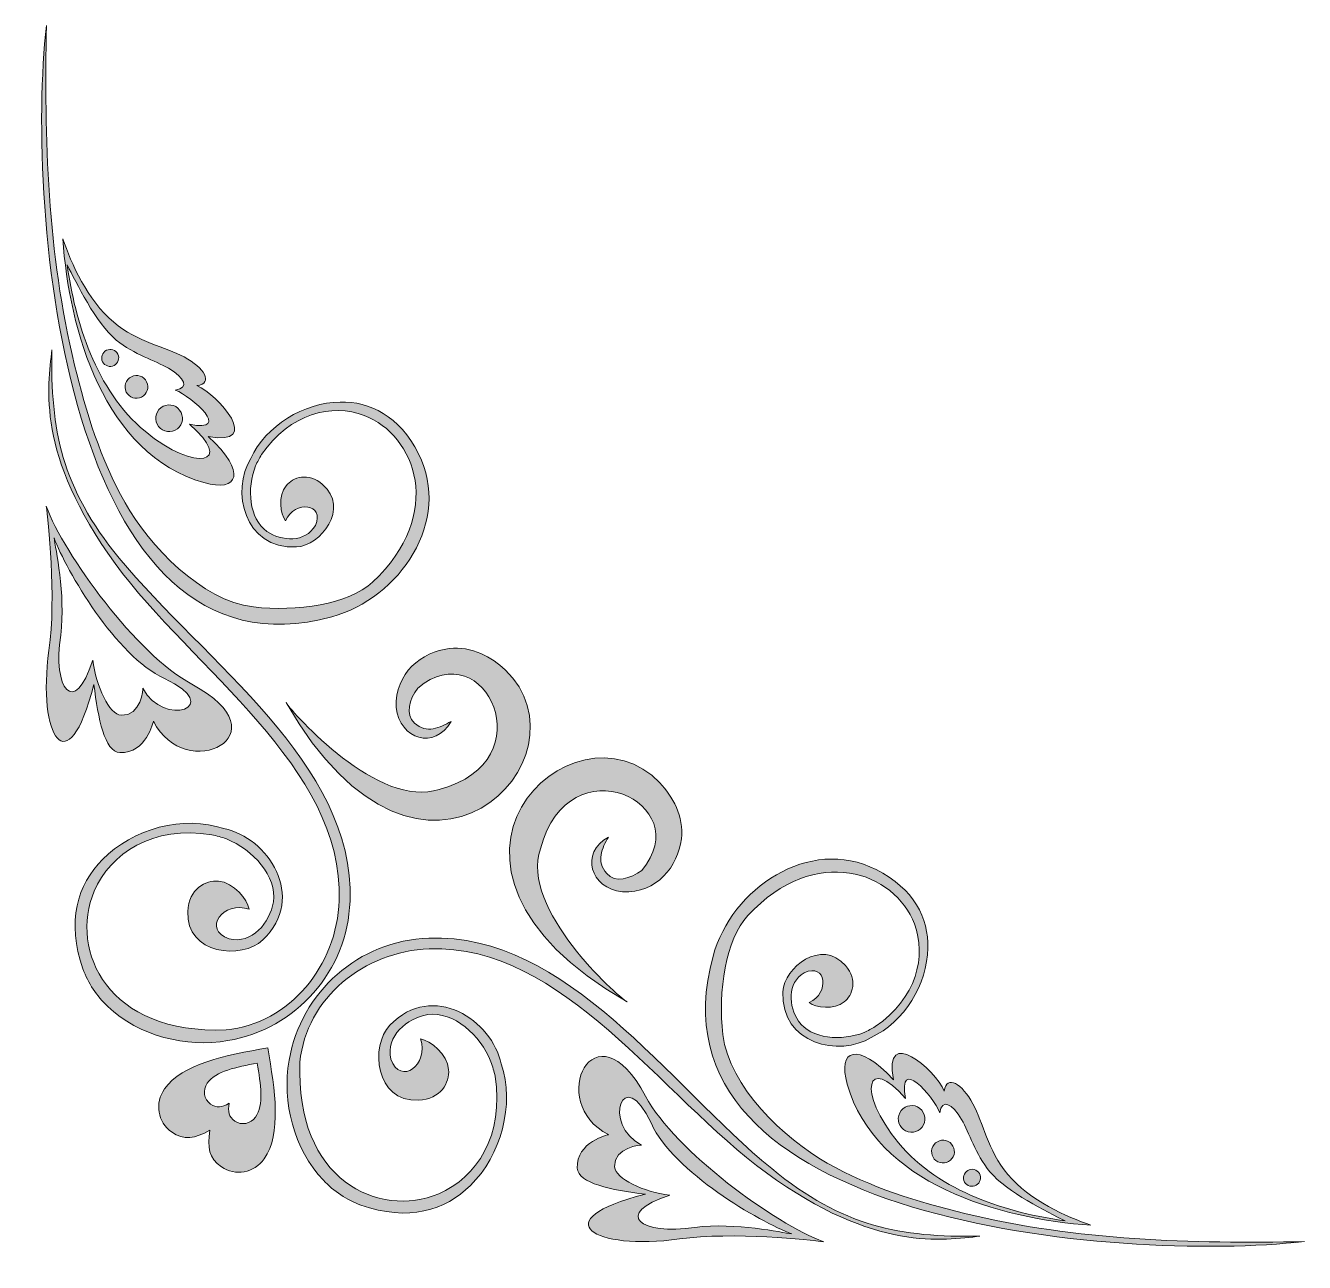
# Model space of a CAD drawing. Header units: inches. Extents: x -327 to 906, y -184 to 1009.
import ezdxf

# ---------------------------------------------------------------- set-up
doc = ezdxf.new("R2010")
doc.units = ezdxf.units.IN
doc.header["$MEASUREMENT"] = 0
doc.layers.add('图层 1', color=7, linetype='Continuous')

# ---------------------------------------------------------------- blocks, each defined once
blk = doc.blocks.new('block 2')
at = {"layer": '图层 1', "true_color": 0xffffff}
h = blk.add_hatch(color=7, dxfattribs=at)
h.dxf.hatch_style = 2
edge = h.paths.add_edge_path()
edge.add_spline(control_points=[(-31.3, 439), (33.9, 456.9), (84.8, 531.5), (52.1, 596.2), (33.7, 632.7), (5.2, 646.7), (-23.5, 646), (-58.1, 645.7), (-95.4, 623.1), (-109.6, 591.5), (-128.9, 561.1), (-116.1, 504), (-65.6, 506.3), (-42.3, 507.4), (-13.9, 543.5), (-40.4, 566.6), (-54.4, 578.7), (-68.9, 573.5), (-75.5, 565.4), (-83.5, 555.6), (-80.9, 538), (-76.1, 531.6), (-66.9, 551.7), (-37.7, 548.3), (-47.3, 526.9), (-57, 510.1), (-79.8, 511.8), (-94, 521.3), (-111.3, 533.6), (-113.5, 562.8), (-104.9, 584.5), (-103.2, 588.3), (-101.3, 591.9), (-99.2, 595.3), (-71.8, 635.5), (-31.2, 644.8), (-0.2, 633.1), (49.3, 614.5), (78.2, 538.1), (7.8, 472.4), (-15.3, 451), (-65.5, 443.6), (-107, 448.5), (-157.3, 454.5), (-207.1, 507.2), (-230.8, 549), (-254.5, 590.8), (-268.3, 636.1), (-279.4, 681.7), (-305.7, 789.5), (-308.6, 901), (-306.6, 1009), (-326.6, 830.2), (-288.6, 368.2), (-31.3, 439)], knot_values=[0, 0, 0, 0, 1, 1, 1, 2, 2, 2, 3, 3, 3, 4, 4, 4, 5, 5, 5, 6, 6, 6, 7, 7, 7, 8, 8, 8, 9, 9, 9, 10, 10, 10, 11, 11, 11, 12, 12, 12, 13, 13, 13, 14, 14, 14, 15, 15, 15, 16, 16, 16, 17, 17, 17, 18, 18, 18, 18], degree=3, periodic=1)
h = blk.add_hatch(color=7, dxfattribs=at)
h.dxf.hatch_style = 2
edge = h.paths.add_edge_path()
edge.add_spline(control_points=[(-154.7, 568.3), (-121.8, 558.9), (-112.5, 577.8), (-150.5, 612.9), (-97.2, 602.6), (-140.8, 653.4), (-161.5, 661.9), (-145, 664.1), (-154.6, 679.2), (-173.8, 689.5), (-191.8, 699.2), (-218.2, 703.5), (-241.7, 723.1), (-267.2, 744.2), (-282.7, 780), (-290.7, 803.3), (-285, 715.9), (-251, 595.8), (-154.7, 568.3)], knot_values=[0, 0, 0, 0, 1, 1, 1, 2, 2, 2, 3, 3, 3, 4, 4, 4, 5, 5, 5, 6, 6, 6, 6], degree=3, periodic=1)
edge = h.paths.add_edge_path()
edge.add_spline(control_points=[(-286.6, 778.4), (-277.7, 761.2), (-259.2, 722.4), (-239.2, 705.8), (-222, 691.6), (-201.5, 686.1), (-188.9, 678.6), (-173.3, 669.3), (-168.4, 659.5), (-182.3, 657.6), (-166, 651), (-126.8, 616.5), (-168.7, 624.6), (-124.9, 587.4), (-161.6, 576.8), (-211.4, 617.8), (-259.2, 657.3), (-278.9, 724.2), (-286.6, 778.4)], knot_values=[0, 0, 0, 0, 1, 1, 1, 2, 2, 2, 3, 3, 3, 4, 4, 4, 5, 5, 5, 6, 6, 6, 6], degree=3, periodic=1)
h = blk.add_hatch(color=7, dxfattribs=at)
h.dxf.hatch_style = 2
edge = h.paths.add_edge_path()
edge.add_spline(control_points=[(-131.6, 30.3), (-65.7, 41.6), (-16.3, 97.4), (-13.9, 164.9), (-9.1, 298), (-154.3, 395.6), (-236.3, 495.5), (-292.5, 564), (-302.4, 619.2), (-301.4, 696.3), (-304.8, 660.8), (-317.2, 595.9), (-240.3, 490.4), (-166, 388.4), (-19.8, 294.6), (-24.3, 165.4), (-26.5, 102.8), (-71.7, 46.8), (-133.4, 40.7), (-247.5, 36), (-284.7, 116.8), (-260.4, 174.5), (-245.1, 210.8), (-203.9, 238), (-147.1, 228.9), (-142.5, 227.8), (-137.8, 226.5), (-133.1, 224.9), (-107.5, 214.6), (-84.2, 188.9), (-87.7, 164), (-91.2, 144.1), (-108.2, 123.1), (-130.5, 128.4), (-156.8, 137.6), (-136, 165.5), (-111.1, 157), (-112.8, 166.4), (-125.7, 182.9), (-140.7, 184.1), (-153.1, 185), (-169.4, 176.8), (-170.3, 154.9), (-172.2, 113.2), (-117.9, 108.2), (-98, 127.4), (-54.8, 168.9), (-93.5, 226.4), (-135.4, 234.7), (-174.1, 248.2), (-223.9, 234.5), (-252.4, 205.1), (-276.4, 180.9), (-287.6, 145), (-271.3, 99.5), (-266.4, 85.8), (-258, 73.3), (-247.5, 63.3), (-217.3, 34.6), (-172, 23.4), (-131.6, 30.3)], knot_values=[0, 0, 0, 0, 1, 1, 1, 2, 2, 2, 3, 3, 3, 4, 4, 4, 5, 5, 5, 6, 6, 6, 7, 7, 7, 8, 8, 8, 9, 9, 9, 10, 10, 10, 11, 11, 11, 12, 12, 12, 13, 13, 13, 14, 14, 14, 15, 15, 15, 16, 16, 16, 17, 17, 17, 18, 18, 18, 19, 19, 19, 20, 20, 20, 20], degree=3, periodic=1)
h = blk.add_hatch(color=7, dxfattribs=at)
h.dxf.hatch_style = 2
edge = h.paths.add_edge_path()
edge.add_spline(control_points=[(-248.7, 695.9), (-252.8, 693.9), (-254.5, 689), (-252.4, 684.9), (-250.4, 680.9), (-245.5, 679.2), (-241.4, 681.2), (-237.4, 683.3), (-235.7, 688.2), (-237.7, 692.3), (-239.7, 696.3), (-244.7, 698), (-248.7, 695.9)], knot_values=[0, 0, 0, 0, 1, 1, 1, 2, 2, 2, 3, 3, 3, 4, 4, 4, 4], degree=3, periodic=1)
h = blk.add_hatch(color=7, dxfattribs=at)
h.dxf.hatch_style = 2
edge = h.paths.add_edge_path()
edge.add_spline(control_points=[(-210, 665.5), (-212.7, 671), (-219.3, 673.2), (-224.7, 670.4), (-230.1, 667.7), (-232.3, 661.1), (-229.6, 655.7), (-226.9, 650.3), (-220.3, 648.1), (-214.9, 650.8), (-209.5, 653.5), (-207.3, 660.1), (-210, 665.5)], knot_values=[0, 0, 0, 0, 1, 1, 1, 2, 2, 2, 3, 3, 3, 4, 4, 4, 4], degree=3, periodic=1)
h = blk.add_hatch(color=7, dxfattribs=at)
h.dxf.hatch_style = 2
edge = h.paths.add_edge_path()
edge.add_spline(control_points=[(-182.5, 618.8), (-176.2, 622), (-173.6, 629.8), (-176.8, 636.1), (-179.9, 642.5), (-187.7, 645.1), (-194, 641.9), (-200.4, 638.7), (-203, 631), (-199.8, 624.6), (-196.6, 618.3), (-188.9, 615.7), (-182.5, 618.8)], knot_values=[0, 0, 0, 0, 1, 1, 1, 2, 2, 2, 3, 3, 3, 4, 4, 4, 4], degree=3, periodic=1)
h = blk.add_hatch(color=7, dxfattribs=at)
h.dxf.hatch_style = 2
edge = h.paths.add_edge_path()
edge.add_spline(control_points=[(-235.7, 308.1), (-210.3, 306.9), (-203.4, 338.3), (-203.4, 338.3), (-172.7, 277.1), (-74.5, 324.9), (-166.3, 373.9), (-219.5, 402.4), (-289.7, 499.1), (-306.7, 545.6), (-305, 532.9), (-296.8, 458.7), (-304.1, 406.6), (-315.6, 323.8), (-285.9, 275.1), (-260.8, 373.7), (-256.8, 340.9), (-250.5, 308.8), (-235.7, 308.1)], knot_values=[0, 0, 0, 0, 1, 1, 1, 2, 2, 2, 3, 3, 3, 4, 4, 4, 5, 5, 5, 6, 6, 6, 6], degree=3, periodic=1)
edge = h.paths.add_edge_path()
edge.add_spline(control_points=[(-292.8, 421.4), (-287.9, 461.5), (-297.9, 505.2), (-299.2, 515), (-287.4, 483.6), (-239.6, 400.9), (-192.8, 379.5), (-133.3, 352.2), (-194.1, 331.4), (-213.5, 370.1), (-213.5, 370.1), (-214.9, 343.1), (-234.5, 344.1), (-245.9, 344.6), (-258.8, 372), (-261.9, 397.3), (-279.6, 341.4), (-300.9, 369.7), (-292.8, 421.4)], knot_values=[0, 0, 0, 0, 1, 1, 1, 2, 2, 2, 3, 3, 3, 4, 4, 4, 5, 5, 5, 6, 6, 6, 6], degree=3, periodic=1)
h = blk.add_hatch(color=7, dxfattribs=at)
h.dxf.hatch_style = 2
edge = h.paths.add_edge_path()
edge.add_spline(control_points=[(30.7, 351.6), (34.1, 320.5), (67.9, 310.4), (83.5, 338.1), (72.9, 332), (60.2, 325.9), (48.3, 336.5), (38.9, 344.8), (43.3, 359.3), (51.4, 370.3), (116.1, 424.6), (175.2, 299.6), (72.2, 272.6), (14.2, 252.7), (-69.2, 345.9), (-75.5, 356.2), (57.1, 125), (222.6, 305.4), (135.7, 387.8), (123.1, 399.7), (103.4, 411.1), (81.7, 408.4), (55.5, 405.2), (29.1, 384.9), (30.7, 351.6)], knot_values=[0, 0, 0, 0, 1, 1, 1, 2, 2, 2, 3, 3, 3, 4, 4, 4, 5, 5, 5, 6, 6, 6, 7, 7, 7, 8, 8, 8, 8], degree=3, periodic=1)
h = blk.add_hatch(color=7, dxfattribs=at)
h.dxf.hatch_style = 2
edge = h.paths.add_edge_path()
edge.add_spline(control_points=[(253.3, 67.6), (243, 73.9), (149.8, 157.3), (169.7, 215.4), (196.7, 318.3), (321.7, 259.2), (267.4, 194.5), (256.4, 186.4), (241.9, 182), (233.6, 191.4), (223, 203.3), (229.1, 216.1), (235.2, 226.6), (207.6, 211), (217.6, 177.2), (248.7, 173.9), (282.1, 172.2), (302.3, 198.6), (305.5, 224.8), (308.2, 246.5), (296.8, 266.2), (284.9, 278.8), (202.5, 365.7), (22.1, 200.3), (253.3, 67.6)], knot_values=[0, 0, 0, 0, 1, 1, 1, 2, 2, 2, 3, 3, 3, 4, 4, 4, 5, 5, 5, 6, 6, 6, 7, 7, 7, 8, 8, 8, 8], degree=3, periodic=1)
h = blk.add_hatch(color=7, dxfattribs=at)
h.dxf.hatch_style = 2
edge = h.paths.add_edge_path()
edge.add_spline(control_points=[(578.7, -136.3), (533.2, -125.2), (487.9, -111.4), (446.1, -87.7), (404.3, -64), (351.6, -14.2), (345.6, 36.1), (340.7, 77.7), (348.1, 127.9), (369.6, 150.9), (435.2, 221.4), (511.6, 192.4), (530.2, 142.9), (541.9, 111.9), (532.6, 71.3), (492.4, 43.9), (489, 41.8), (485.4, 39.9), (481.6, 38.2), (459.9, 29.6), (430.7, 31.8), (418.4, 49.1), (409, 63.3), (407.2, 86.1), (424, 95.8), (445.4, 105.4), (448.8, 76.2), (428.7, 67), (435.1, 62.2), (452.7, 59.6), (462.5, 67.6), (470.6, 74.2), (475.8, 88.7), (463.7, 102.7), (440.6, 129.3), (404.5, 100.8), (403.4, 77.5), (401.1, 27), (458.2, 14.2), (488.6, 33.5), (520.2, 47.7), (542.8, 85), (543.1, 119.6), (543.8, 148.3), (529.8, 176.8), (493.3, 195.2), (428.6, 227.9), (354, 177), (336.1, 111.8), (265.3, -145.5), (727.3, -183.5), (906.1, -163.4), (798.2, -165.5), (686.6, -162.6), (578.7, -136.3)], knot_values=[0, 0, 0, 0, 1, 1, 1, 2, 2, 2, 3, 3, 3, 4, 4, 4, 5, 5, 5, 6, 6, 6, 7, 7, 7, 8, 8, 8, 9, 9, 9, 10, 10, 10, 11, 11, 11, 12, 12, 12, 13, 13, 13, 14, 14, 14, 15, 15, 15, 16, 16, 16, 17, 17, 17, 18, 18, 18, 18], degree=3, periodic=1)
h = blk.add_hatch(color=7, dxfattribs=at)
h.dxf.hatch_style = 2
edge = h.paths.add_edge_path()
edge.add_spline(control_points=[(392.6, -93.1), (292.7, -11.2), (195.1, 134), (62, 129.2), (-5.5, 126.8), (-61.2, 77.4), (-72.6, 11.5), (-79.5, -28.9), (-68.3, -74.2), (-39.6, -104.3), (-29.6, -114.9), (-17.1, -123.3), (-3.4, -128.2), (42.1, -144.5), (78.1, -133.3), (102.2, -109.3), (131.6, -80.8), (145.3, -31), (131.8, 7.8), (131.8, 7.8), (131.8, 7.8), (131.8, 7.8), (123.5, 49.6), (66, 88.3), (24.5, 45.1), (5.3, 25.2), (10.3, -29), (52, -27.2), (73.9, -26.2), (82.1, -10), (81.2, 2.4), (80, 17.4), (63.5, 30.4), (54.1, 32), (62.6, 7.2), (34.7, -13.7), (25.5, 12.6), (20.2, 34.9), (41.2, 52), (61.1, 55.4), (86, 58.9), (111.7, 35.6), (122, 10), (123.6, 5.3), (125, 0.6), (126, -4), (135.1, -60.8), (107.9, -102), (71.6, -117.3), (13.9, -141.6), (-66.9, -104.3), (-62.2, 9.7), (-56.1, 71.4), (-0.1, 116.6), (62.5, 118.8), (191.7, 123.3), (285.5, -22.8), (387.5, -97.2), (493, -174.1), (557.9, -161.7), (593.4, -158.3), (516.3, -159.3), (461.1, -149.4), (392.6, -93.1)], knot_values=[0, 0, 0, 0, 1, 1, 1, 2, 2, 2, 3, 3, 3, 4, 4, 4, 5, 5, 5, 6, 6, 6, 7, 7, 7, 8, 8, 8, 9, 9, 9, 10, 10, 10, 11, 11, 11, 12, 12, 12, 13, 13, 13, 14, 14, 14, 15, 15, 15, 16, 16, 16, 17, 17, 17, 18, 18, 18, 19, 19, 19, 20, 20, 20, 21, 21, 21, 21], degree=3, periodic=1)
h = blk.add_hatch(color=7, dxfattribs=at)
h.dxf.hatch_style = 2
edge = h.paths.add_edge_path()
edge.add_spline(control_points=[(271, -23.2), (222, 68.6), (174.2, -29.6), (235.4, -60.3), (235.4, -60.3), (204, -67.2), (205.2, -92.6), (205.9, -107.3), (238, -113.7), (270.8, -117.7), (172.2, -142.7), (220.9, -172.5), (303.7, -160.9), (355.8, -153.7), (430, -161.9), (442.7, -163.6), (396.2, -146.6), (299.5, -76.4), (271, -23.2)], knot_values=[0, 0, 0, 0, 1, 1, 1, 2, 2, 2, 3, 3, 3, 4, 4, 4, 5, 5, 5, 6, 6, 6, 6], degree=3, periodic=1)
edge = h.paths.add_edge_path()
edge.add_spline(control_points=[(318.5, -149.7), (266.8, -157.8), (238.5, -136.5), (294.4, -118.8), (269.2, -115.7), (241.7, -102.8), (241.2, -91.4), (240.2, -71.8), (267.2, -70.4), (267.2, -70.4), (228.5, -51), (249.3, 9.8), (276.6, -49.7), (298, -96.5), (380.7, -144.3), (412.1, -156.1), (402.3, -154.8), (358.6, -144.8), (318.5, -149.7)], knot_values=[0, 0, 0, 0, 1, 1, 1, 2, 2, 2, 3, 3, 3, 4, 4, 4, 5, 5, 5, 6, 6, 6, 6], degree=3, periodic=1)
h = blk.add_hatch(color=7, dxfattribs=at)
h.dxf.hatch_style = 2
edge = h.paths.add_edge_path()
edge.add_spline(control_points=[(510, -7.4), (474.9, 30.6), (456, 21.3), (465.4, -11.5), (492.9, -107.9), (613, -141.8), (700.4, -147.6), (677.2, -139.6), (641.3, -124.1), (620.2, -98.6), (600.6, -75.1), (596.3, -48.7), (586.6, -30.6), (576.3, -11.4), (561.2, -1.9), (559, -18.3), (550.5, 2.3), (499.7, 45.9), (510, -7.4)], knot_values=[0, 0, 0, 0, 1, 1, 1, 2, 2, 2, 3, 3, 3, 4, 4, 4, 5, 5, 5, 6, 6, 6, 6], degree=3, periodic=1)
edge = h.paths.add_edge_path()
edge.add_spline(control_points=[(554.7, -39.2), (556.6, -25.3), (566.4, -30.2), (575.7, -45.8), (583.2, -58.4), (588.7, -78.9), (602.9, -96.1), (619.5, -116.1), (658.3, -134.6), (675.5, -143.5), (621.3, -135.8), (554.4, -116.1), (514.9, -68.3), (473.9, -18.5), (484.5, 18.2), (521.7, -25.6), (513.6, 16.4), (548.1, -22.9), (554.7, -39.2)], knot_values=[0, 0, 0, 0, 1, 1, 1, 2, 2, 2, 3, 3, 3, 4, 4, 4, 5, 5, 5, 6, 6, 6, 6], degree=3, periodic=1)
h = blk.add_hatch(color=7, dxfattribs=at)
h.dxf.hatch_style = 2
edge = h.paths.add_edge_path()
edge.add_spline(control_points=[(-192.8, -16.3), (-202.3, -29.8), (-199.2, -48.4), (-185.9, -57.7), (-173.9, -66.1), (-163.6, -64.2), (-149, -56.1), (-151.6, -72.6), (-149.9, -82.9), (-137.9, -91.3), (-124.6, -100.6), (-106.2, -97.2), (-96.7, -83.7), (-79.5, -59.2), (-86.3, -17.8), (-93.2, 23.5), (-134.4, 15.9), (-175.6, 8.2), (-192.8, -16.3)], knot_values=[0, 0, 0, 0, 1, 1, 1, 2, 2, 2, 3, 3, 3, 4, 4, 4, 5, 5, 5, 6, 6, 6, 6], degree=3, periodic=1)
edge = h.paths.add_edge_path()
edge.add_spline(control_points=[(-105, -43.5), (-109.6, -50), (-118.6, -51.7), (-125, -47.2), (-130.8, -43.1), (-131.7, -38.1), (-130.4, -30.1), (-137.5, -34), (-142.5, -34.9), (-148.3, -30.8), (-154.7, -26.3), (-156.2, -17.3), (-151.6, -10.8), (-143.3, 1.1), (-123.3, 4.8), (-103.3, 8.6), (-100, -11.5), (-96.7, -31.6), (-105, -43.5)], knot_values=[0, 0, 0, 0, 1, 1, 1, 2, 2, 2, 3, 3, 3, 4, 4, 4, 5, 5, 5, 6, 6, 6, 6], degree=3, periodic=1)
h = blk.add_hatch(color=7, dxfattribs=at)
h.dxf.hatch_style = 2
edge = h.paths.add_edge_path()
edge.add_spline(control_points=[(516, -39.4), (512.8, -45.8), (515.4, -53.5), (521.7, -56.7), (528.1, -59.9), (535.8, -57.3), (539, -50.9), (542.2, -44.6), (539.6, -36.8), (533.2, -33.6), (526.9, -30.5), (519.1, -33), (516, -39.4)], knot_values=[0, 0, 0, 0, 1, 1, 1, 2, 2, 2, 3, 3, 3, 4, 4, 4, 4], degree=3, periodic=1)
h = blk.add_hatch(color=7, dxfattribs=at)
h.dxf.hatch_style = 2
edge = h.paths.add_edge_path()
edge.add_spline(control_points=[(552.8, -86.5), (558.2, -89.2), (564.9, -87), (567.6, -81.6), (570.3, -76.2), (568.1, -69.6), (562.6, -66.8), (557.2, -64.1), (550.6, -66.3), (547.9, -71.8), (545.2, -77.2), (547.4, -83.8), (552.8, -86.5)], knot_values=[0, 0, 0, 0, 1, 1, 1, 2, 2, 2, 3, 3, 3, 4, 4, 4, 4], degree=3, periodic=1)
h = blk.add_hatch(color=7, dxfattribs=at)
h.dxf.hatch_style = 2
edge = h.paths.add_edge_path()
edge.add_spline(control_points=[(582, -109.3), (586.1, -111.3), (591, -109.7), (593, -105.6), (595.1, -101.6), (593.4, -96.6), (589.4, -94.6), (585.3, -92.6), (580.4, -94.2), (578.4, -98.3), (576.3, -102.3), (578, -107.3), (582, -109.3)], knot_values=[0, 0, 0, 0, 1, 1, 1, 2, 2, 2, 3, 3, 3, 4, 4, 4, 4], degree=3, periodic=1)
at = {"layer": '图层 1', "lineweight": 0}
for points, knots in [([(-31.3, 439), (33.9, 456.9), (84.8, 531.5), (52.1, 596.2), (33.7, 632.7), (5.2, 646.7), (-23.5, 646), (-58.1, 645.7), (-95.4, 623.1), (-109.6, 591.5), (-128.9, 561.1), (-116.1, 504), (-65.6, 506.3), (-42.3, 507.4), (-13.9, 543.5), (-40.4, 566.6), (-54.4, 578.7), (-68.9, 573.5), (-75.5, 565.4), (-83.5, 555.6), (-80.9, 538), (-76.1, 531.6), (-66.9, 551.7), (-37.7, 548.3), (-47.3, 526.9), (-57, 510.1), (-79.8, 511.8), (-94, 521.3), (-111.3, 533.6), (-113.5, 562.8), (-104.9, 584.5), (-103.2, 588.3), (-101.3, 591.9), (-99.2, 595.3), (-71.8, 635.5), (-31.2, 644.8), (-0.2, 633.1), (49.3, 614.5), (78.2, 538.1), (7.8, 472.4), (-15.3, 451), (-65.5, 443.6), (-107, 448.5), (-157.3, 454.5), (-207.1, 507.2), (-230.8, 549), (-254.5, 590.8), (-268.3, 636.1), (-279.4, 681.7), (-305.7, 789.5), (-308.6, 901), (-306.6, 1009), (-326.6, 830.2), (-288.6, 368.2), (-31.3, 439)], [0, 0, 0, 0, 1, 1, 1, 2, 2, 2, 3, 3, 3, 4, 4, 4, 5, 5, 5, 6, 6, 6, 7, 7, 7, 8, 8, 8, 9, 9, 9, 10, 10, 10, 11, 11, 11, 12, 12, 12, 13, 13, 13, 14, 14, 14, 15, 15, 15, 16, 16, 16, 17, 17, 17, 18, 18, 18, 18]), ([(-154.7, 568.3), (-121.8, 558.9), (-112.5, 577.8), (-150.5, 612.9), (-97.2, 602.6), (-140.8, 653.4), (-161.5, 661.9), (-145, 664.1), (-154.6, 679.2), (-173.8, 689.5), (-191.8, 699.2), (-218.2, 703.5), (-241.7, 723.1), (-267.2, 744.2), (-282.7, 780), (-290.7, 803.3), (-285, 715.9), (-251, 595.8), (-154.7, 568.3)], [0, 0, 0, 0, 1, 1, 1, 2, 2, 2, 3, 3, 3, 4, 4, 4, 5, 5, 5, 6, 6, 6, 6]), ([(-286.6, 778.4), (-277.7, 761.2), (-259.2, 722.4), (-239.2, 705.8), (-222, 691.6), (-201.5, 686.1), (-188.9, 678.6), (-173.3, 669.3), (-168.4, 659.5), (-182.3, 657.6), (-166, 651), (-126.8, 616.5), (-168.7, 624.6), (-124.9, 587.4), (-161.6, 576.8), (-211.4, 617.8), (-259.2, 657.3), (-278.9, 724.2), (-286.6, 778.4)], [0, 0, 0, 0, 1, 1, 1, 2, 2, 2, 3, 3, 3, 4, 4, 4, 5, 5, 5, 6, 6, 6, 6]), ([(-131.6, 30.3), (-65.7, 41.6), (-16.3, 97.4), (-13.9, 164.9), (-9.1, 298), (-154.3, 395.6), (-236.3, 495.5), (-292.5, 564), (-302.4, 619.2), (-301.4, 696.3), (-304.8, 660.8), (-317.2, 595.9), (-240.3, 490.4), (-166, 388.4), (-19.8, 294.6), (-24.3, 165.4), (-26.5, 102.8), (-71.7, 46.8), (-133.4, 40.7), (-247.5, 36), (-284.7, 116.8), (-260.4, 174.5), (-245.1, 210.8), (-203.9, 238), (-147.1, 228.9), (-142.5, 227.8), (-137.8, 226.5), (-133.1, 224.9), (-107.5, 214.6), (-84.2, 188.9), (-87.7, 164), (-91.2, 144.1), (-108.2, 123.1), (-130.5, 128.4), (-156.8, 137.6), (-136, 165.5), (-111.1, 157), (-112.8, 166.4), (-125.7, 182.9), (-140.7, 184.1), (-153.1, 185), (-169.4, 176.8), (-170.3, 154.9), (-172.2, 113.2), (-117.9, 108.2), (-98, 127.4), (-54.8, 168.9), (-93.5, 226.4), (-135.4, 234.7), (-174.1, 248.2), (-223.9, 234.5), (-252.4, 205.1), (-276.4, 180.9), (-287.6, 145), (-271.3, 99.5), (-266.4, 85.8), (-258, 73.3), (-247.5, 63.3), (-217.3, 34.6), (-172, 23.4), (-131.6, 30.3)], [0, 0, 0, 0, 1, 1, 1, 2, 2, 2, 3, 3, 3, 4, 4, 4, 5, 5, 5, 6, 6, 6, 7, 7, 7, 8, 8, 8, 9, 9, 9, 10, 10, 10, 11, 11, 11, 12, 12, 12, 13, 13, 13, 14, 14, 14, 15, 15, 15, 16, 16, 16, 17, 17, 17, 18, 18, 18, 19, 19, 19, 20, 20, 20, 20]), ([(-248.7, 695.9), (-252.8, 693.9), (-254.5, 689), (-252.4, 684.9), (-250.4, 680.9), (-245.5, 679.2), (-241.4, 681.2), (-237.4, 683.3), (-235.7, 688.2), (-237.7, 692.3), (-239.7, 696.3), (-244.7, 698), (-248.7, 695.9)], [0, 0, 0, 0, 1, 1, 1, 2, 2, 2, 3, 3, 3, 4, 4, 4, 4]), ([(-210, 665.5), (-212.7, 671), (-219.3, 673.2), (-224.7, 670.4), (-230.1, 667.7), (-232.3, 661.1), (-229.6, 655.7), (-226.9, 650.3), (-220.3, 648.1), (-214.9, 650.8), (-209.5, 653.5), (-207.3, 660.1), (-210, 665.5)], [0, 0, 0, 0, 1, 1, 1, 2, 2, 2, 3, 3, 3, 4, 4, 4, 4]), ([(-182.5, 618.8), (-176.2, 622), (-173.6, 629.8), (-176.8, 636.1), (-179.9, 642.5), (-187.7, 645.1), (-194, 641.9), (-200.4, 638.7), (-203, 631), (-199.8, 624.6), (-196.6, 618.3), (-188.9, 615.7), (-182.5, 618.8)], [0, 0, 0, 0, 1, 1, 1, 2, 2, 2, 3, 3, 3, 4, 4, 4, 4]), ([(-235.7, 308.1), (-210.3, 306.9), (-203.4, 338.3), (-203.4, 338.3), (-172.7, 277.1), (-74.5, 324.9), (-166.3, 373.9), (-219.5, 402.4), (-289.7, 499.1), (-306.7, 545.6), (-305, 532.9), (-296.8, 458.7), (-304.1, 406.6), (-315.6, 323.8), (-285.9, 275.1), (-260.8, 373.7), (-256.8, 340.9), (-250.5, 308.8), (-235.7, 308.1)], [0, 0, 0, 0, 1, 1, 1, 2, 2, 2, 3, 3, 3, 4, 4, 4, 5, 5, 5, 6, 6, 6, 6]), ([(-292.8, 421.4), (-287.9, 461.5), (-297.9, 505.2), (-299.2, 515), (-287.4, 483.6), (-239.6, 400.9), (-192.8, 379.5), (-133.3, 352.2), (-194.1, 331.4), (-213.5, 370.1), (-213.5, 370.1), (-214.9, 343.1), (-234.5, 344.1), (-245.9, 344.6), (-258.8, 372), (-261.9, 397.3), (-279.6, 341.4), (-300.9, 369.7), (-292.8, 421.4)], [0, 0, 0, 0, 1, 1, 1, 2, 2, 2, 3, 3, 3, 4, 4, 4, 5, 5, 5, 6, 6, 6, 6]), ([(30.7, 351.6), (34.1, 320.5), (67.9, 310.4), (83.5, 338.1), (72.9, 332), (60.2, 325.9), (48.3, 336.5), (38.9, 344.8), (43.3, 359.3), (51.4, 370.3), (116.1, 424.6), (175.2, 299.6), (72.2, 272.6), (14.2, 252.7), (-69.2, 345.9), (-75.5, 356.2), (57.1, 125), (222.6, 305.4), (135.7, 387.8), (123.1, 399.7), (103.4, 411.1), (81.7, 408.4), (55.5, 405.2), (29.1, 384.9), (30.7, 351.6)], [0, 0, 0, 0, 1, 1, 1, 2, 2, 2, 3, 3, 3, 4, 4, 4, 5, 5, 5, 6, 6, 6, 7, 7, 7, 8, 8, 8, 8]), ([(253.3, 67.6), (243, 73.9), (149.8, 157.3), (169.7, 215.4), (196.7, 318.3), (321.7, 259.2), (267.4, 194.5), (256.4, 186.4), (241.9, 182), (233.6, 191.4), (223, 203.3), (229.1, 216.1), (235.2, 226.6), (207.6, 211), (217.6, 177.2), (248.7, 173.9), (282.1, 172.2), (302.3, 198.6), (305.5, 224.8), (308.2, 246.5), (296.8, 266.2), (284.9, 278.8), (202.5, 365.7), (22.1, 200.3), (253.3, 67.6)], [0, 0, 0, 0, 1, 1, 1, 2, 2, 2, 3, 3, 3, 4, 4, 4, 5, 5, 5, 6, 6, 6, 7, 7, 7, 8, 8, 8, 8]), ([(578.7, -136.3), (533.2, -125.2), (487.9, -111.4), (446.1, -87.7), (404.3, -64), (351.6, -14.2), (345.6, 36.1), (340.7, 77.7), (348.1, 127.9), (369.6, 150.9), (435.2, 221.4), (511.6, 192.4), (530.2, 142.9), (541.9, 111.9), (532.6, 71.3), (492.4, 43.9), (489, 41.8), (485.4, 39.9), (481.6, 38.2), (459.9, 29.6), (430.7, 31.8), (418.4, 49.1), (409, 63.3), (407.2, 86.1), (424, 95.8), (445.4, 105.4), (448.8, 76.2), (428.7, 67), (435.1, 62.2), (452.7, 59.6), (462.5, 67.6), (470.6, 74.2), (475.8, 88.7), (463.7, 102.7), (440.6, 129.3), (404.5, 100.8), (403.4, 77.5), (401.1, 27), (458.2, 14.2), (488.6, 33.5), (520.2, 47.7), (542.8, 85), (543.1, 119.6), (543.8, 148.3), (529.8, 176.8), (493.3, 195.2), (428.6, 227.9), (354, 177), (336.1, 111.8), (265.3, -145.5), (727.3, -183.5), (906.1, -163.4), (798.2, -165.5), (686.6, -162.6), (578.7, -136.3)], [0, 0, 0, 0, 1, 1, 1, 2, 2, 2, 3, 3, 3, 4, 4, 4, 5, 5, 5, 6, 6, 6, 7, 7, 7, 8, 8, 8, 9, 9, 9, 10, 10, 10, 11, 11, 11, 12, 12, 12, 13, 13, 13, 14, 14, 14, 15, 15, 15, 16, 16, 16, 17, 17, 17, 18, 18, 18, 18]), ([(392.6, -93.1), (292.7, -11.2), (195.1, 134), (62, 129.2), (-5.5, 126.8), (-61.2, 77.4), (-72.6, 11.5), (-79.5, -28.9), (-68.3, -74.2), (-39.6, -104.3), (-29.6, -114.9), (-17.1, -123.3), (-3.4, -128.2), (42.1, -144.5), (78.1, -133.3), (102.2, -109.3), (131.6, -80.8), (145.3, -31), (131.8, 7.8), (131.8, 7.8), (131.8, 7.8), (131.8, 7.8), (123.5, 49.6), (66, 88.3), (24.5, 45.1), (5.3, 25.2), (10.3, -29), (52, -27.2), (73.9, -26.2), (82.1, -10), (81.2, 2.4), (80, 17.4), (63.5, 30.4), (54.1, 32), (62.6, 7.2), (34.7, -13.7), (25.5, 12.6), (20.2, 34.9), (41.2, 52), (61.1, 55.4), (86, 58.9), (111.7, 35.6), (122, 10), (123.6, 5.3), (125, 0.6), (126, -4), (135.1, -60.8), (107.9, -102), (71.6, -117.3), (13.9, -141.6), (-66.9, -104.3), (-62.2, 9.7), (-56.1, 71.4), (-0.1, 116.6), (62.5, 118.8), (191.7, 123.3), (285.5, -22.8), (387.5, -97.2), (493, -174.1), (557.9, -161.7), (593.4, -158.3), (516.3, -159.3), (461.1, -149.4), (392.6, -93.1)], [0, 0, 0, 0, 1, 1, 1, 2, 2, 2, 3, 3, 3, 4, 4, 4, 5, 5, 5, 6, 6, 6, 7, 7, 7, 8, 8, 8, 9, 9, 9, 10, 10, 10, 11, 11, 11, 12, 12, 12, 13, 13, 13, 14, 14, 14, 15, 15, 15, 16, 16, 16, 17, 17, 17, 18, 18, 18, 19, 19, 19, 20, 20, 20, 21, 21, 21, 21]), ([(271, -23.2), (222, 68.6), (174.2, -29.6), (235.4, -60.3), (235.4, -60.3), (204, -67.2), (205.2, -92.6), (205.9, -107.3), (238, -113.7), (270.8, -117.7), (172.2, -142.7), (220.9, -172.5), (303.7, -160.9), (355.8, -153.7), (430, -161.9), (442.7, -163.6), (396.2, -146.6), (299.5, -76.4), (271, -23.2)], [0, 0, 0, 0, 1, 1, 1, 2, 2, 2, 3, 3, 3, 4, 4, 4, 5, 5, 5, 6, 6, 6, 6]), ([(510, -7.4), (474.9, 30.6), (456, 21.3), (465.4, -11.5), (492.9, -107.9), (613, -141.8), (700.4, -147.6), (677.2, -139.6), (641.3, -124.1), (620.2, -98.6), (600.6, -75.1), (596.3, -48.7), (586.6, -30.6), (576.3, -11.4), (561.2, -1.9), (559, -18.3), (550.5, 2.3), (499.7, 45.9), (510, -7.4)], [0, 0, 0, 0, 1, 1, 1, 2, 2, 2, 3, 3, 3, 4, 4, 4, 5, 5, 5, 6, 6, 6, 6]), ([(-192.8, -16.3), (-202.3, -29.8), (-199.2, -48.4), (-185.9, -57.7), (-173.9, -66.1), (-163.6, -64.2), (-149, -56.1), (-151.6, -72.6), (-149.9, -82.9), (-137.9, -91.3), (-124.6, -100.6), (-106.2, -97.2), (-96.7, -83.7), (-79.5, -59.2), (-86.3, -17.8), (-93.2, 23.5), (-134.4, 15.9), (-175.6, 8.2), (-192.8, -16.3)], [0, 0, 0, 0, 1, 1, 1, 2, 2, 2, 3, 3, 3, 4, 4, 4, 5, 5, 5, 6, 6, 6, 6]), ([(554.7, -39.2), (556.6, -25.3), (566.4, -30.2), (575.7, -45.8), (583.2, -58.4), (588.7, -78.9), (602.9, -96.1), (619.5, -116.1), (658.3, -134.6), (675.5, -143.5), (621.3, -135.8), (554.4, -116.1), (514.9, -68.3), (473.9, -18.5), (484.5, 18.2), (521.7, -25.6), (513.6, 16.4), (548.1, -22.9), (554.7, -39.2)], [0, 0, 0, 0, 1, 1, 1, 2, 2, 2, 3, 3, 3, 4, 4, 4, 5, 5, 5, 6, 6, 6, 6]), ([(-105, -43.5), (-109.6, -50), (-118.6, -51.7), (-125, -47.2), (-130.8, -43.1), (-131.7, -38.1), (-130.4, -30.1), (-137.5, -34), (-142.5, -34.9), (-148.3, -30.8), (-154.7, -26.3), (-156.2, -17.3), (-151.6, -10.8), (-143.3, 1.1), (-123.3, 4.8), (-103.3, 8.6), (-100, -11.5), (-96.7, -31.6), (-105, -43.5)], [0, 0, 0, 0, 1, 1, 1, 2, 2, 2, 3, 3, 3, 4, 4, 4, 5, 5, 5, 6, 6, 6, 6]), ([(318.5, -149.7), (266.8, -157.8), (238.5, -136.5), (294.4, -118.8), (269.2, -115.7), (241.7, -102.8), (241.2, -91.4), (240.2, -71.8), (267.2, -70.4), (267.2, -70.4), (228.5, -51), (249.3, 9.8), (276.6, -49.7), (298, -96.5), (380.7, -144.3), (412.1, -156.1), (402.3, -154.8), (358.6, -144.8), (318.5, -149.7)], [0, 0, 0, 0, 1, 1, 1, 2, 2, 2, 3, 3, 3, 4, 4, 4, 5, 5, 5, 6, 6, 6, 6]), ([(516, -39.4), (512.8, -45.8), (515.4, -53.5), (521.7, -56.7), (528.1, -59.9), (535.8, -57.3), (539, -50.9), (542.2, -44.6), (539.6, -36.8), (533.2, -33.6), (526.9, -30.5), (519.1, -33), (516, -39.4)], [0, 0, 0, 0, 1, 1, 1, 2, 2, 2, 3, 3, 3, 4, 4, 4, 4]), ([(552.8, -86.5), (558.2, -89.2), (564.9, -87), (567.6, -81.6), (570.3, -76.2), (568.1, -69.6), (562.6, -66.8), (557.2, -64.1), (550.6, -66.3), (547.9, -71.8), (545.2, -77.2), (547.4, -83.8), (552.8, -86.5)], [0, 0, 0, 0, 1, 1, 1, 2, 2, 2, 3, 3, 3, 4, 4, 4, 4]), ([(582, -109.3), (586.1, -111.3), (591, -109.7), (593, -105.6), (595.1, -101.6), (593.4, -96.6), (589.4, -94.6), (585.3, -92.6), (580.4, -94.2), (578.4, -98.3), (576.3, -102.3), (578, -107.3), (582, -109.3)], [0, 0, 0, 0, 1, 1, 1, 2, 2, 2, 3, 3, 3, 4, 4, 4, 4])]:
    blk.add_open_spline(points, degree=3, knots=knots, dxfattribs=at)

msp = doc.modelspace()

# ---------------------------------------------------------------- block references
at = {"layer": '图层 1'}
msp.add_blockref('block 2', (0, 0), dxfattribs=at)

doc.saveas('drawing.dxf')
